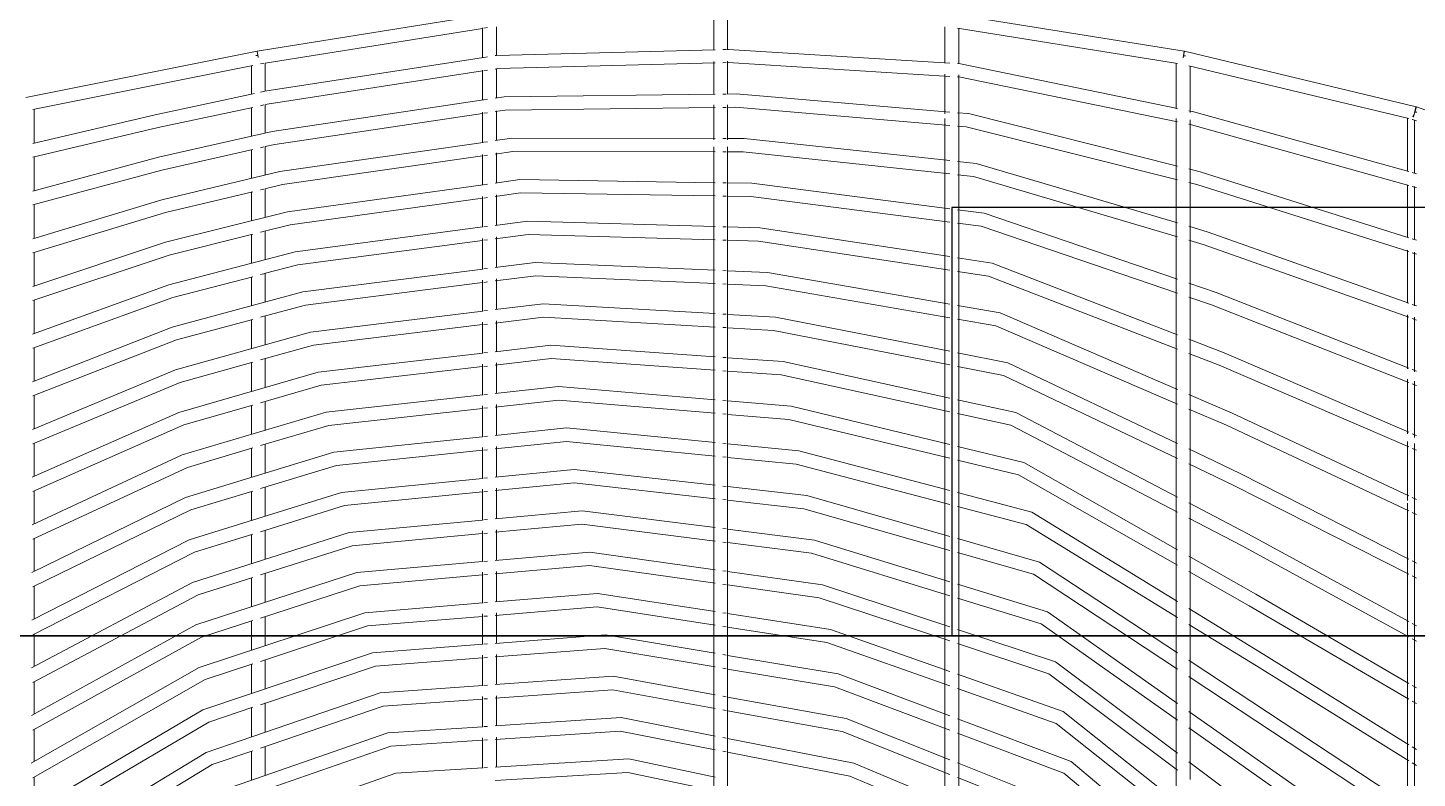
# Model space of a CAD drawing. Header units: millimetres. Extents: x 886808 to 1650903, y -1008069 to 230892.
# Drawn here: x 1043488 to 1046493, y -400090 to -398468 of the extents above; entities that cross this region are included whole.
import ezdxf

# ---------------------------------------------------------------- set-up
doc = ezdxf.new("R2010")
doc.units = ezdxf.units.MM
doc.layers.get('0').update_dxf_attribs({"lineweight": 0})
doc.layers.add('A-Wall', color=113, linetype='Continuous', lineweight=30)
doc.layers.add('A_Dim', color=8, linetype='Continuous', lineweight=5)

# ---------------------------------------------------------------- blocks, each defined once
blk = doc.blocks.new('A$C41046D4A')
at = {"transparency": 33554636}
for p, q in [((3312.7, 6663.9), (3812.7, 6743.9)), ((4300, 6734.9), (4300, 6666.8)), ((4330, 6667.6), (4330, 6735.4)), ((4817.3, 6743.9), (5317.3, 6663.9)), ((3329.8, 6637.7), (3800, 6712.9)), ((3800, 6649.8), (3800, 6713.9)), ((3802.9, 6713.4), (3810.4, 6714.6)), ((3830, 6654.5), (3830, 6716.1)), ((4800, 6638.4), (4800, 6716.1)), ((4827.1, 6713.4), (5302.9, 6637.3)), ((4830, 6712.9), (4830, 6713.5)), ((4830, 6636.6), (4830, 6712.9)), ((2812.2, 6563.8), (3312.2, 6663.8)), ((3310, 6654.1), (3310.4, 6654.1)), ((3310.4, 6654.1), (3314.3, 6654.1)), ((3312.2, 6663.8), (3312.5, 6663.8)), ((3312.2, 6663.8), (3314.1, 6654.1)), ((3312.5, 6663.8), (3312.7, 6663.9)), ((3312.7, 6663.9), (3314.3, 6654.1)), ((3314.3, 6654.1), (3314.6, 6651.9)), ((3314.6, 6651.6), (3314.6, 6651.9)), ((3314.6, 6651.6), (3315, 6649.8)), ((3328.9, 6577), (3802.3, 6650.2)), ((3802.9, 6650.3), (3810.4, 6651.4)), ((3827.1, 6654), (3830.2, 6654.5)), ((3830.2, 6654.5), (4302.9, 6666.8)), ((4300, 6641.2), (4300, 6570.6)), ((4319.6, 6667.3), (4327.1, 6667.5)), ((4328.4, 6667.5), (4331.8, 6667.6)), ((4330, 6570.9), (4330, 6641.9)), ((4331.8, 6667.6), (4810.4, 6637.8)), ((5315, 6649.8), (5314.9, 6649.3)), ((5315.6, 6653.4), (5315, 6649.8)), ((5315.9, 6653.4), (5315, 6649.8)), ((5317.3, 6663.9), (5315.6, 6653.4)), ((5315.6, 6653.4), (5315.9, 6653.4)), ((5318.3, 6663.6), (5315.9, 6653.4)), ((5315.9, 6653.4), (5319.6, 6653.4)), ((5317.3, 6663.9), (5317.8, 6663.8)), ((5317.8, 6663.8), (5318.3, 6663.6)), ((5318.3, 6663.6), (5819.1, 6543.5)), ((5319.6, 6653.4), (5320.1, 6653.3)), ((2827.1, 6537.7), (3302.9, 6632.8)), ((3300, 6632.2), (3300, 6632.8)), ((3300, 6632.2), (3300, 6570.9)), ((3319.6, 6636.1), (3327.1, 6637.3)), ((3330, 6577.2), (3330, 6637.7)), ((3334.1, 6548.9), (3800, 6620.9)), ((3800, 6558), (3800, 6622.7)), ((3802.9, 6621.3), (3810.4, 6622.5)), ((3827.1, 6625.1), (3832.8, 6625.9)), ((3830, 6625.5), (3830, 6626.3)), ((3830, 6562.5), (3830, 6625.5)), ((3832.8, 6625.9), (4302.9, 6638.2)), ((4319.6, 6638.7), (4327.1, 6638.9)), ((4330, 6638.9), (4331.2, 6639)), ((4331.2, 6639), (4810.4, 6609.1)), ((4800, 6609.8), (4800, 6614.3)), ((4827.1, 6636.8), (4833.5, 6636.4)), ((4830, 6607.9), (4830, 6612.9)), ((4833.5, 6636.4), (5302.9, 6540)), ((5300, 6637.7), (5300, 6540.6)), ((5327.1, 6632.2), (5802.9, 6518)), ((5330, 6631.5), (5330, 6631.6)), ((5330, 6631.5), (5330, 6534.5)), ((4800, 6533), (4800, 6609.8)), ((4827.1, 6608.1), (4829.6, 6607.9)), ((4829.6, 6607.9), (5302.9, 6510.8)), ((4830, 3950.4), (4830, 6607.9)), ((3092.1, 6526.4), (3306.6, 6572.3)), ((3319.6, 6575.1), (3328.9, 6577)), ((3345.3, 6490.3), (3801.9, 6558.3)), ((3802.9, 6558.4), (3810.4, 6559.6)), ((3827.1, 6562), (3846.9, 6565)), ((3846.9, 6565), (4302.9, 6570.6)), ((4319.6, 6570.8), (4327.1, 6570.9)), ((4329.7, 6570.9), (4348.6, 6571.2)), ((4348.6, 6571.2), (4810.4, 6532.1)), ((2827.1, 6463.9), (3092.1, 6526.4)), ((2830, 6464.6), (2830, 6538.2)), ((3098.5, 6498.5), (3302.9, 6542.2)), ((3300, 6541.6), (3300, 6541.7)), ((3300, 6541.6), (3300, 6480)), ((3319.6, 6545.8), (3327.1, 6547.4)), ((3330, 6548), (3334.1, 6548.9)), ((3330, 6548), (3330, 6548.1)), ((3330, 6486.8), (3330, 6548)), ((3350.7, 6462.1), (3800, 6529)), ((3800, 6466.4), (3800, 6531.7)), ((3802.9, 6529.5), (3810.4, 6530.6)), ((3827.1, 6533.1), (3849.2, 6536.4)), ((3830, 6533.5), (3830, 6535.1)), ((3830, 6470.7), (3830, 6533.5)), ((3849.2, 6536.4), (4302.9, 6541.9)), ((4300, 6541.9), (4300, 6547.4)), ((4300, 6541.9), (4300, 6474.8)), ((4319.6, 6542.1), (4327.1, 6542.2)), ((4330, 6471.9), (4330, 6547.8)), ((4330, 6542.3), (4347.5, 6542.5)), ((4347.5, 6542.5), (4810.4, 6503.3)), ((4800, 6528.1), (4800, 6533)), ((4827.1, 6530.7), (4850.6, 6528.7)), ((4850.6, 6528.7), (5302.9, 6415.4)), ((5300, 6538.8), (5300, 6540.6)), ((5327.1, 6535.1), (5335, 6533.4)), ((5330, 6530.8), (5330, 6534.5)), ((5335, 6533.4), (5802.9, 6403.3)), ((5815, 6529.8), (5812, 6521.5)), ((5815, 6529.8), (5812.9, 6521.2)), ((5818.3, 6543.6), (5815, 6529.8)), ((5819.8, 6543.2), (5815, 6529.8)), ((5816.8, 6532.2), (5819.6, 6532.2)), ((5819.1, 6543.5), (5819.8, 6543.2)), ((5819.6, 6532.2), (5820.1, 6532.1)), ((5819.8, 6543.2), (6319.8, 6363.2)), ((2827.1, 6434.5), (3098.5, 6498.5)), ((3099.4, 6434.5), (3345.3, 6490.3)), ((4800, 6504.2), (4800, 6518)), ((4800, 4142.3), (4800, 6504.2)), ((4827.1, 6501.9), (4845.7, 6500.4)), ((4845.7, 6500.4), (5302.9, 6385.9)), ((5300, 6511.4), (5300, 6518.1)), ((5300, 6511.4), (5300, 6416.2)), ((5327.1, 6505.8), (5328.2, 6505.6)), ((5328.2, 6505.6), (5802.9, 6373.6)), ((5330, 6505.1), (5330, 6515.4)), ((5330, 6505.1), (5330, 6408.7)), ((5800, 6404.1), (5800, 6518.7)), ((5810.4, 6516.2), (5810.9, 6516.1)), ((5810.9, 6516.1), (5819.6, 6512.9)), ((5815, 6399.9), (5815, 6514.6)), ((5815, 6399.9), (5815, 6514.6)), ((3330, 6457.4), (3350.7, 6462.1)), ((3361.8, 6403.6), (3801.5, 6466.6)), ((3802.9, 6466.8), (3810.4, 6467.9)), ((3827.1, 6470.3), (3863.6, 6475.5)), ((3863.6, 6475.5), (4302.9, 6474.8)), ((4300, 6472.3), (4300, 6474.8)), ((4319.6, 6474.8), (4327.1, 6474.8)), ((4330, 6474.8), (4365.5, 6474.7)), ((4365.5, 6474.7), (4810.4, 6427.2)), ((2827.1, 6361.1), (3099.4, 6434.5)), ((2830, 6435.2), (2830, 6435.3)), ((2830, 6361.8), (2830, 6435.2)), ((3106.6, 6406.7), (3302.9, 6451.3)), ((3300, 6450.7), (3300, 6388.8)), ((3319.6, 6455.1), (3327.1, 6456.8)), ((3330, 6457.4), (3330, 6457.6)), ((3330, 6395.9), (3330, 6457.4)), ((3367.4, 6375.3), (3800, 6437.4)), ((3800, 6375), (3800, 6440.7)), ((3802.9, 6437.8), (3810.4, 6438.9)), ((3827.1, 6441.3), (3865.6, 6446.8)), ((3830, 6441.7), (3830, 6444.1)), ((3830, 6379.1), (3830, 6441.7)), ((3865.6, 6446.8), (4302.9, 6446.1)), ((4300, 6446.1), (4300, 6456.7)), ((4300, 6446.1), (4300, 6379.6)), ((4319.6, 6446.1), (4327.1, 6446.1)), ((4330, 4305), (4330, 6457.1)), ((4330, 6446.1), (4363.8, 6446)), ((4363.8, 6446), (4810.4, 6398.3)), ((2827.1, 6331.4), (3106.6, 6406.7)), ((3106.7, 6342.6), (3361.8, 6403.6)), ((4827.1, 6425.4), (4867.7, 6421.1)), ((4867.7, 6421.1), (5302.9, 6292.4)), ((5300, 6386.6), (5300, 6416.2)), ((5327.1, 6409.4), (5352.2, 6403.1)), ((5330, 6379.1), (5330, 6408.7)), ((5352.2, 6403.1), (5802.9, 6260.6)), ((5810.4, 6401.2), (5819.6, 6398.7)), ((3329.4, 6366.3), (3367.4, 6375.3)), ((3378.3, 6316.8), (3801.2, 6375.1)), ((3802.9, 6375.4), (3810.4, 6376.4)), ((3827.1, 6378.7), (3880.4, 6386)), ((3880.4, 6386), (4302.9, 6379.5)), ((4300, 6379.6), (4300, 5363)), ((4319.6, 6379.3), (4327.1, 6379.2)), ((4330, 6379.1), (4382.4, 6378.3)), ((4382.4, 6378.3), (4810.4, 6323)), ((4827.1, 6396.5), (4861.8, 6392.8)), ((4861.8, 6392.8), (5302.9, 6262.4)), ((5300, 6386.6), (5300, 6293.2)), ((5327.1, 6379.8), (5344.3, 6375.5)), ((5330, 6379.1), (5330, 6284.4)), ((5344.3, 6375.5), (5802.9, 6230.5)), ((5800, 6374.4), (5800, 6374.6)), ((5800, 6261.5), (5800, 6374.4)), ((5810.4, 6371.5), (5819.6, 6368.9)), ((5815, 6256.7), (5815, 6370.9)), ((5815, 6256.7), (5815, 6370.3)), ((2827.1, 6258.2), (3106.7, 6342.6)), ((3114.5, 6314.9), (3302.9, 6359.9)), ((3300, 6359.4), (3300, 6297.2)), ((3319.6, 6363.9), (3327.1, 6365.7)), ((3330, 6366.4), (3330, 6366.6)), ((3330, 6304.7), (3330, 6366.4)), ((3384, 6288.6), (3800, 6345.9)), ((3800, 6283.7), (3800, 6349.9)), ((3802.9, 6346.3), (3810.4, 6347.4)), ((3827.1, 6349.7), (3882.1, 6357.3)), ((3830, 6350.1), (3830, 6353.1)), ((3830, 6287.7), (3830, 6350.1)), ((3882.1, 6357.3), (4302.9, 6350.8)), ((4319.6, 6350.5), (4327.1, 6350.4)), ((4330, 6350.4), (4380.1, 6349.6)), ((4380.1, 6349.6), (4810.4, 6294)), ((2827.1, 6228.2), (3114.5, 6314.9)), ((2830, 6259.1), (2830, 6332.3)), ((3114, 6250.7), (3378.3, 6316.8)), ((4827.1, 6320.9), (4884.8, 6313.4)), ((4884.8, 6313.4), (5302.9, 6170.9)), ((3328.7, 6274.7), (3384, 6288.6)), ((3394.9, 6230.1), (3800.9, 6283.9)), ((3802.9, 6284.1), (3810.4, 6285.1)), ((3827.1, 6287.3), (3897.1, 6296.6)), ((3897.1, 6296.6), (4302.9, 6284.7)), ((4319.6, 6284.2), (4327.1, 6284)), ((4330, 6283.9), (4399.3, 6281.9)), ((4399.3, 6281.9), (4810.4, 6219.6)), ((4827.1, 6291.8), (4877.9, 6285.3)), ((4877.9, 6285.3), (5302.9, 6140.4)), ((5300, 6263.2), (5300, 6293.2)), ((5327.1, 6285.2), (5369.4, 6272.7)), ((5330, 6254.4), (5330, 6284.4)), ((2827.1, 6155.3), (3114, 6250.7)), ((3122.5, 6223.1), (3302.9, 6268.3)), ((3300, 6267.6), (3300, 6205.4)), ((3319.6, 6272.5), (3327.1, 6274.3)), ((3330, 6213.2), (3330, 6275.1)), ((3400.7, 6201.8), (3800, 6254.7)), ((3800, 6192.7), (3800, 6259.1)), ((3802.9, 6255.1), (3810.4, 6256.1)), ((3827.1, 6258.3), (3898.5, 6267.7)), ((3830, 6258.7), (3830, 6262.2)), ((3830, 6196.5), (3830, 6258.7)), ((3898.5, 6267.7), (4302.9, 6255.9)), ((4319.6, 6255.4), (4327.1, 6255.2)), ((4330, 6255.1), (4396.5, 6253.2)), ((4396.5, 6253.2), (4810.4, 6190.5)), ((5300, 6263.2), (5300, 6171.9)), ((5327.1, 6255.2), (5360.4, 6245.4)), ((5330, 6254.4), (5330, 6161.6)), ((5369.4, 6272.7), (5802.9, 6119.1)), ((5810.4, 6258.2), (5819.6, 6255.3)), ((2827.1, 6125), (3122.5, 6223.1)), ((2830, 6229.1), (2830, 6229.2)), ((2830, 6156.3), (2830, 6229.1)), ((3121.3, 6158.8), (3394.9, 6230.1)), ((5360.4, 6245.4), (5802.9, 6088.6)), ((5800, 6231.4), (5800, 6233.5)), ((5800, 6120.1), (5800, 6231.4)), ((5810.4, 6228.1), (5819.6, 6225.2)), ((5815, 6226.6), (5815, 6229.4)), ((5815, 6113.2), (5815, 6229.4)), ((5815, 6114.8), (5815, 6226.6)), ((3328, 6182.9), (3400.7, 6201.8)), ((3411.5, 6143.4), (3800.7, 6192.8)), ((3802.9, 6193.1), (3810.4, 6194)), ((3827.1, 6196.1), (3913.9, 6207.1)), ((3913.9, 6207.1), (4302.9, 6190.4)), ((4827.1, 6217.1), (4901.9, 6205.8)), ((4901.9, 6205.8), (5302.9, 6050.9)), ((3130.4, 6131.3), (3302.9, 6176.3)), ((3300, 6175.6), (3300, 6113.3)), ((3319.6, 6180.7), (3327.1, 6182.7)), ((3330, 6121.4), (3330, 6183.4)), ((3417.4, 6115.1), (3800, 6163.6)), ((3800, 6101.8), (3800, 6168.5)), ((3802.9, 6164), (3810.4, 6164.9)), ((3827.1, 6167.1), (3915, 6178.2)), ((3830, 6167.4), (3830, 6171.5)), ((3830, 6105.5), (3830, 6167.4)), ((3915, 6178.2), (4302.9, 6161.5)), ((4319.6, 6189.6), (4327.1, 6189.3)), ((4319.6, 6160.8), (4327.1, 6160.4)), ((4330, 6189.2), (4416.2, 6185.5)), ((4330, 6160.3), (4412.9, 6156.8)), ((4416.2, 6185.5), (4810.4, 6117)), ((4827.1, 6187.9), (4894.1, 6177.8)), ((4894.1, 6177.8), (5302.9, 6019.9)), ((5300, 6171.9), (5300, 5148.6)), ((5327.1, 6162.6), (5386.6, 6142.3)), ((5330, 6161.6), (5330, 5126.1)), ((2826.9, 6052.4), (3121.3, 6158.8)), ((2827.1, 6021.8), (3130.4, 6131.3)), ((3128.6, 6066.9), (3411.5, 6143.4)), ((4412.9, 6156.8), (4810.4, 6087.7)), ((5327.1, 6132.1), (5376.5, 6115.3)), ((5386.6, 6142.3), (5802.9, 5978.9)), ((2830, 6053.5), (2830, 6126.3)), ((3327.4, 6090.8), (3417.4, 6115.1)), ((3428.1, 6056.7), (3800.5, 6101.9)), ((3802.9, 6102.2), (3810.4, 6103.1)), ((3827.1, 6105.1), (3930.7, 6117.7)), ((3930.7, 6117.7), (4302.9, 6096.5)), ((4827.1, 6114.1), (4919, 6098.1)), ((5376.5, 6115.3), (5802.9, 5947.9)), ((5800, 6119.3), (5800, 6120.1)), ((5810.4, 6116.4), (5819.6, 6113.2)), ((5815, 6113.2), (5815, 6114.8)), ((3138.2, 6039.6), (3302.9, 6084.1)), ((3300, 6083.7), (3300, 6020.9)), ((3319.6, 6088.7), (3327.1, 6090.7)), ((3330, 6091.5), (3330, 6091.8)), ((3330, 6029.3), (3330, 6091.5)), ((3434.1, 6028.4), (3800, 6072.8)), ((3800, 6011.2), (3800, 6078)), ((3802.9, 6073.1), (3810.4, 6074)), ((3827.1, 6076.1), (3931.6, 6088.7)), ((3830, 6076.4), (3830, 6080.8)), ((3830, 6014.7), (3830, 6076.4)), ((3931.6, 6088.7), (4302.9, 6067.6)), ((4319.6, 6095.5), (4327.1, 6095.1)), ((4330, 6094.9), (4433.2, 6089.1)), ((4433.2, 6089.1), (4810.4, 6015.1)), ((4827.1, 6084.8), (4910.3, 6070.3)), ((4910.3, 6070.3), (5302.9, 5900.9)), ((4919, 6098.1), (5302.9, 5932.5)), ((5800, 6089.6), (5800, 6093.7)), ((5800, 5980), (5800, 6089.6)), ((5810.4, 6085.9), (5819.6, 6082.6)), ((5815, 6084.3), (5815, 6089)), ((5815, 5970.5), (5815, 6089)), ((5815, 5974.2), (5815, 6084.3)), ((2826.6, 5949.4), (3128.6, 6066.9)), ((2827.1, 5918.6), (3138.2, 6039.6)), ((3135.9, 5975), (3428.1, 6056.7)), ((4319.6, 6066.6), (4327.1, 6066.2)), ((4330, 6066), (4429.2, 6060.4)), ((4429.2, 6060.4), (4810.4, 5985.6)), ((5327.1, 6041.5), (5403.8, 6011.9)), ((2830, 6022.8), (2830, 6023.1)), ((2830, 5950.7), (2830, 6022.8)), ((3319.6, 5996.4), (3434.1, 6028.4)), ((3444.8, 5970.1), (3800.4, 6011.2)), ((3802.9, 6011.5), (3810.4, 6012.4)), ((3827.1, 6014.3), (3947.6, 6028.3)), ((3947.6, 6028.3), (4302.9, 6003.1)), ((4827.1, 6011.8), (4936.1, 5990.4)), ((5327.1, 6010.5), (5392.6, 5985.2)), ((5403.8, 6011.9), (5802.9, 5840)), ((3146, 5947.8), (3302.9, 5991.7)), ((3300, 5990.9), (3300, 5928.3)), ((3330, 5937), (3330, 5999.3)), ((3450.8, 5941.7), (3800, 5982.1)), ((3800, 5920.7), (3800, 5987.6)), ((3802.9, 5982.4), (3810.4, 5983.3)), ((3827.1, 5985.2), (3948.1, 5999.2)), ((3830, 5985.6), (3830, 5990.3)), ((3830, 5924), (3830, 5985.6)), ((3948.1, 5999.2), (4302.9, 5974.1)), ((4319.6, 6001.9), (4327.1, 6001.4)), ((4330, 6001.2), (4450.1, 5992.7)), ((4450.1, 5992.7), (4810.4, 5914)), ((4827.1, 5982.3), (4926.5, 5962.8)), ((4936.1, 5990.4), (5302.9, 5815.5)), ((5392.6, 5985.2), (5802.9, 5808.5)), ((5800, 5977.2), (5800, 5980)), ((2826.4, 5846.4), (3135.9, 5975)), ((3143.3, 5883.1), (3444.8, 5970.1)), ((4319.6, 5972.9), (4327.1, 5972.4)), ((4330, 5972.2), (4445.7, 5964)), ((4445.7, 5964), (4810.4, 5884.3)), ((4926.5, 5962.8), (5302.9, 5783.4)), ((5800, 5949), (5800, 5955)), ((5810.4, 5976), (5819.6, 5972.3)), ((5815, 5970.5), (5815, 5974.2)), ((5815, 5943.2), (5815, 5950.4)), ((5815, 5829), (5815, 5950.4)), ((2827.1, 5815.4), (3146, 5947.8)), ((2830, 5919.7), (2830, 5920)), ((2830, 5847.9), (2830, 5919.7)), ((3319.6, 5903.9), (3450.8, 5941.7)), ((3461.5, 5883.4), (3800.3, 5920.7)), ((3802.9, 5921), (3810.4, 5921.9)), ((3827.1, 5923.7), (3964.4, 5938.8)), ((3964.4, 5938.8), (4302.9, 5910.2)), ((5327.1, 5922), (5420.9, 5881.5)), ((5800, 5841.3), (5800, 5949)), ((5810.4, 5945), (5819.6, 5941.3)), ((5815, 5834.8), (5815, 5943.2)), ((3153.8, 5856.1), (3302.9, 5899)), ((3300, 5898.2), (3300, 5835.6)), ((3330, 5844.4), (3330, 5906.9)), ((3467.6, 5855), (3800, 5891.6)), ((3800, 5830.4), (3800, 5897.3)), ((3802.9, 5891.9), (3810.4, 5892.8)), ((3827.1, 5894.6), (3964.7, 5909.8)), ((3830, 5894.9), (3830, 5899.9)), ((3830, 5833.6), (3830, 5894.9)), ((3964.7, 5909.8), (4302.9, 5881.1)), ((4319.6, 5908.7), (4327.1, 5908.1)), ((4330, 5907.9), (4467.1, 5896.2)), ((4467.1, 5896.2), (4810.4, 5813.6)), ((4827.1, 5910.3), (4953.3, 5882.7)), ((5327.1, 5890.4), (5408.8, 5855.2)), ((2826.1, 5743.4), (3143.3, 5883.1)), ((3150.6, 5791.3), (3461.5, 5883.4)), ((4319.6, 5879.7), (4327.1, 5879.1)), ((4330, 5878.8), (4462.1, 5867.6)), ((4462.1, 5867.6), (4810.4, 5783.8)), ((4827.1, 5880.7), (4942.7, 5855.4)), ((4953.3, 5882.7), (5302.9, 5700.2)), ((5420.9, 5881.5), (5802.9, 5702.4)), ((2827.1, 5712.2), (3153.8, 5856.1)), ((3319.6, 5811.2), (3467.6, 5855)), ((3478.2, 5796.8), (3800.2, 5830.5)), ((3802.9, 5830.7), (3810.4, 5831.5)), ((3827.1, 5833.3), (3981.3, 5849.4)), ((3981.3, 5849.4), (4302.9, 5817.7)), ((4942.7, 5855.4), (5302.9, 5667.4)), ((5408.8, 5855.2), (5802.9, 5670.4)), ((5800, 5836.6), (5800, 5841.3)), ((5810.4, 5836.8), (5819.6, 5832.8)), ((5815, 5829), (5815, 5834.8)), ((2830, 5816.6), (2830, 5816.9)), ((2830, 5745.2), (2830, 5816.6)), ((3161.6, 5764.3), (3302.9, 5806.2)), ((3300, 5805.3), (3300, 5742.6)), ((3330, 5751.7), (3330, 5814.2)), ((3484.3, 5768.3), (3800, 5801.4)), ((3800, 5740.4), (3800, 5807.2)), ((3802.9, 5801.7), (3810.4, 5802.4)), ((3827.1, 5804.2), (3981.2, 5820.3)), ((3830, 5804.5), (3830, 5809.6)), ((3830, 5743.3), (3830, 5804.5)), ((3981.2, 5820.3), (4302.9, 5788.6)), ((4319.6, 5816.1), (4327.1, 5815.3)), ((4330, 5815), (4484.1, 5799.8)), ((4484.1, 5799.8), (4810.4, 5714)), ((4827.1, 5809.6), (4970.4, 5775.1)), ((5327.1, 5804), (5438.1, 5751.1)), ((5800, 5809.8), (5800, 5819.9)), ((5800, 5703.8), (5800, 5809.8)), ((5810.4, 5805.3), (5819.6, 5801.3)), ((5815, 5803.3), (5815, 5816)), ((5815, 3309.6), (5815, 5816)), ((5815, 5559.9), (5815, 5803.3)), ((2825.8, 5640.4), (3150.6, 5791.3)), ((3157.9, 5699.4), (3478.2, 5796.8)), ((4319.6, 5787), (4327.1, 5786.2)), ((4330, 5785.9), (4478.5, 5771.3)), ((4478.5, 5771.3), (4810.4, 5684)), ((4827.1, 5779.7), (4959, 5748)), ((4970.4, 5775.1), (5302.9, 5586.4)), ((5327.1, 5771.8), (5425, 5725.1)), ((2827.1, 5609), (3161.6, 5764.3)), ((3319.6, 5718.3), (3484.3, 5768.3)), ((3494.9, 5710.1), (3800.2, 5740.4)), ((3802.9, 5740.6), (3810.4, 5741.4)), ((3827.1, 5743), (3998.2, 5760)), ((3998.2, 5760), (4302.9, 5725.7)), ((4959, 5748), (5302.9, 5552.8)), ((5438.1, 5751.1), (5802.9, 5566.1)), ((2830, 5713.4), (2830, 5713.8)), ((2830, 5642.4), (2830, 5713.4)), ((3165.3, 5607.6), (3494.9, 5710.1)), ((3169.4, 5672.6), (3302.9, 5713.2)), ((3300, 5712.3), (3300, 5649.5)), ((3330, 5658.8), (3330, 5721.4)), ((3501.1, 5681.6), (3800, 5711.3)), ((3800, 5650.5), (3800, 5717.2)), ((3802.9, 5711.6), (3810.4, 5712.3)), ((3827.1, 5714), (3997.8, 5730.9)), ((3830, 5714.2), (3830, 5719.4)), ((3830, 5653.3), (3830, 5714.2)), ((3997.8, 5730.9), (4302.9, 5696.6)), ((4319.6, 5723.8), (4327.1, 5723)), ((4330, 5722.7), (4501.1, 5703.4)), ((4827.1, 5709.6), (4987.5, 5667.4)), ((5425, 5725.1), (5802.9, 5533.5)), ((2825.4, 5537.4), (3157.9, 5699.4)), ((3319.6, 5625.2), (3501.1, 5681.6)), ((4319.6, 5694.7), (4327.1, 5693.8)), ((4330, 5693.5), (4495, 5675)), ((4501.1, 5703.4), (4810.4, 5615.1)), ((4827.1, 5679.6), (4975.3, 5640.6)), ((5327.1, 5687.5), (5455.2, 5620.7)), ((5800, 5692.8), (5800, 5703.8)), ((5800, 5671.7), (5800, 5686.8)), ((5810.4, 5698.9), (5819.6, 5694.6)), ((2827.1, 5505.8), (3169.4, 5672.6)), ((3511.6, 5623.5), (3800.2, 5650.5)), ((3802.9, 5650.7), (3810.4, 5651.4)), ((3827.1, 5653), (4015.1, 5670.6)), ((4015.1, 5670.6), (4302.9, 5634.2)), ((4495, 5675), (4810.4, 5584.9)), ((4987.5, 5667.4), (5302.9, 5474.1)), ((5327.1, 5654.7), (5441.2, 5595.1)), ((5800, 3563.1), (5800, 5671.7)), ((5810.4, 5666.9), (5819.6, 5662.5)), ((3172.7, 5515.7), (3511.6, 5623.5)), ((3177.1, 5580.8), (3302.9, 5620)), ((3300, 5619.1), (3300, 5556.2)), ((3330, 5565.7), (3330, 5628.4)), ((3517.8, 5595), (3800, 5621.4)), ((3800, 5560.8), (3800, 5627.3)), ((3802.9, 5621.6), (3810.4, 5622.3)), ((3827.1, 5623.9), (4014.4, 5641.4)), ((3830, 5624.2), (3830, 5629.4)), ((3830, 5563.4), (3830, 5624.2)), ((4014.4, 5641.4), (4302.9, 5605)), ((4319.6, 5632.1), (4327.1, 5631.2)), ((4330, 5630.8), (4518.1, 5607)), ((4975.3, 5640.6), (5302.9, 5439.8)), ((5455.2, 5620.7), (5802.9, 5431.1)), ((2825.1, 5434.3), (3165.3, 5607.6)), ((2830, 5610.3), (2830, 5610.7)), ((2830, 5539.6), (2830, 5610.3)), ((3319.6, 5532), (3517.8, 5595)), ((4319.6, 5602.9), (4327.1, 5601.9)), ((4330, 5601.6), (4511.5, 5578.6)), ((4518.1, 5607), (4810.4, 5517)), ((4827.1, 5610.3), (5004.6, 5559.7)), ((5441.2, 5595.1), (5802.9, 5397.9)), ((2827.1, 5402.6), (3177.1, 5580.8)), ((3528.3, 5536.8), (3800.2, 5560.8)), ((3802.9, 5561), (3810.4, 5561.7)), ((3827.1, 5563.1), (4031.9, 5581.2)), ((4031.9, 5581.2), (4302.9, 5543.2)), ((4511.5, 5578.6), (4810.4, 5486.6)), ((4827.1, 5580.1), (4991.6, 5533.2)), ((5004.6, 5559.7), (5302.9, 5363.3)), ((5327.1, 5572.6), (5472.3, 5490.2)), ((5810.4, 5562.3), (5819.6, 5557.6)), ((5815, 5527.4), (5815, 5559.9)), ((3180, 5423.9), (3528.3, 5536.8)), ((3330, 5472.5), (3330, 5535.3)), ((3534.6, 5508.3), (3800, 5531.7)), ((3800, 5471.2), (3800, 5537.5)), ((3802.9, 5531.9), (3810.4, 5532.6)), ((3827.1, 5534.1), (4031, 5552)), ((3830, 5534.3), (3830, 5539.5)), ((3830, 5473.7), (3830, 5534.3)), ((4031, 5552), (4302.9, 5513.9)), ((4319.6, 5540.8), (4327.1, 5539.8)), ((4330, 5539.4), (4535.1, 5510.6)), ((4991.6, 5533.2), (5302.9, 5328.3)), ((5327.1, 5539.1), (5457.5, 5465.1)), ((5810.4, 5529.7), (5819.6, 5525)), ((2824.8, 5331.2), (3172.7, 5515.7)), ((2830, 5507.2), (2830, 5507.6)), ((2830, 5436.8), (2830, 5507.2)), ((3184.8, 5489.1), (3302.9, 5526.6)), ((3300, 5525.7), (3300, 5462.8)), ((3319.6, 5438.6), (3534.6, 5508.3)), ((4319.6, 5511.5), (4327.1, 5510.5)), ((4330, 5510.1), (4527.9, 5482.3)), ((4535.1, 5510.6), (4810.4, 5419.7)), ((4827.1, 5511.9), (5021.7, 5452)), ((5815, 5424.4), (5815, 5528)), ((5815, 5424.4), (5815, 5527.4)), ((2827.1, 5299.4), (3184.8, 5489.1)), ((3545.1, 5450.2), (3800.3, 5471.3)), ((3802.9, 5471.5), (3810.4, 5472.1)), ((3827.1, 5473.5), (4048.8, 5491.8)), ((4048.8, 5491.8), (4302.9, 5452.6)), ((4527.9, 5482.3), (4810.4, 5389.1)), ((4827.1, 5481.5), (5008, 5425.8)), ((5472.3, 5490.2), (5802.9, 5297.3)), ((3187.4, 5332), (3545.1, 5450.2)), ((3330, 5379.1), (3330, 5441.9)), ((3551.4, 5421.6), (3800, 5442.2)), ((3800, 5381.9), (3800, 5447.8)), ((3802.9, 5442.4), (3810.4, 5443)), ((3827.1, 5444.4), (4047.6, 5462.6)), ((3830, 5444.6), (3830, 5449.7)), ((3830, 5384.2), (3830, 5444.6)), ((4047.6, 5462.6), (4302.9, 5423.3)), ((4319.6, 5450), (4327.1, 5448.9)), ((4330, 5448.4), (4552.1, 5414.2)), ((5021.7, 5452), (5302.9, 5254.1)), ((5327.1, 5459.2), (5489.4, 5359.8)), ((5457.5, 5465.1), (5802.9, 5263.5)), ((2824.4, 5228.1), (3180, 5423.9)), ((3192.5, 5397.4), (3302.9, 5433.1)), ((3300, 5432.2), (3300, 5369.2)), ((3319.6, 5345.1), (3551.4, 5421.6)), ((4319.6, 5420.7), (4327.1, 5419.5)), ((4330, 5419.1), (4544.4, 5386)), ((4552.1, 5414.2), (4810.4, 5323.1)), ((4827.1, 5414.2), (5038.7, 5344.3)), ((5008, 5425.8), (5302.9, 5218.3)), ((5327.1, 5424.9), (5473.7, 5335.1)), ((5810.4, 5427), (5819.6, 5421.9)), ((5815, 5391.3), (5815, 5424.4)), ((2827.1, 5196.2), (3192.5, 5397.4)), ((2830, 5404), (2830, 5404.5)), ((2830, 5334), (2830, 5404)), ((3561.8, 5363.6), (3800.3, 5381.9)), ((3802.9, 5382.1), (3810.4, 5382.7)), ((3827.1, 5384), (4065.7, 5402.4)), ((4065.7, 5402.4), (4302.9, 5362.5)), ((4544.4, 5386), (4810.4, 5292.3)), ((4827.1, 5383.5), (5024.4, 5318.4)), ((5810.4, 5393.8), (5819.6, 5388.8)), ((5815, 3898.8), (5815, 5392)), ((5815, 5290.2), (5815, 5391.3)), ((3194.8, 5240.2), (3561.8, 5363.6)), ((3330, 5285.6), (3330, 5348.5)), ((3568.2, 5335), (3800, 5352.8)), ((3800, 5292.8), (3800, 5358.3)), ((3802.9, 5353), (3810.4, 5353.6)), ((3827.1, 5354.9), (4064.3, 5373.2)), ((3830, 5355.1), (3830, 5360.1)), ((3830, 5294.9), (3830, 5355.1)), ((4064.3, 5373.2), (4302.9, 5333.1)), ((4300, 5333.6), (4300, 5363)), ((4319.6, 5359.7), (4327.1, 5358.5)), ((4330, 5358), (4569.1, 5317.8)), ((5489.4, 5359.8), (5802.9, 5164.8)), ((2824.1, 5125), (3187.4, 5332)), ((3200.2, 5305.6), (3302.9, 5339.5)), ((3300, 5338.6), (3300, 5275.6)), ((3319.6, 5251.4), (3568.2, 5335)), ((4300, 5333.6), (4300, 5273.4)), ((4319.6, 5330.3), (4327.1, 5329)), ((4330, 5328.5), (4560.9, 5289.7)), ((5024.4, 5318.4), (5302.9, 5109.8)), ((5038.7, 5344.3), (5302.9, 5146.4)), ((5327.1, 5347.3), (5330, 5345.5)), ((5330, 5345.5), (5800, 5035.6)), ((5473.7, 5335.1), (5802.9, 5130.4)), ((2827.1, 5093.1), (3200.2, 5305.6)), ((2830, 5300.9), (2830, 5301.4)), ((2830, 5231.2), (2830, 5300.9)), ((3578.6, 5276.9), (3800.4, 5292.8)), ((3802.9, 5293), (3810.4, 5293.5)), ((3827.1, 5294.7), (4082.7, 5313)), ((4082.7, 5313), (4302.9, 5272.9)), ((4560.9, 5289.7), (4810.4, 5196.2)), ((4569.1, 5317.8), (4810.4, 5227.3)), ((4827.1, 5317.2), (5055.8, 5236.6)), ((5327.1, 5312.3), (5330, 5310.4)), ((5330, 5310.4), (5800, 5000.5)), ((5810.4, 5292.9), (5819.6, 5287.5)), ((3202.2, 5148.4), (3578.6, 5276.9)), ((3584.9, 5248.3), (3800, 5263.7)), ((3800, 5203.8), (3800, 5269)), ((3802.9, 5263.9), (3810.4, 5264.4)), ((3827.1, 5265.6), (4080.9, 5283.8)), ((3830, 5265.8), (3830, 5270.6)), ((3830, 5205.8), (3830, 5265.8)), ((4080.9, 5283.8), (4302.9, 5243.4)), ((4300, 5273.4), (4300, 4832.4)), ((4319.6, 5269.9), (4327.1, 5268.5)), ((4330, 5268), (4586.1, 5221.4)), ((4827.1, 5286.3), (5040.7, 5211)), ((5810.4, 5259.2), (5819.6, 5253.8)), ((2823.7, 5021.9), (3194.8, 5240.2)), ((3207.9, 5213.9), (3302.9, 5245.8)), ((3300, 5245.5), (3300, 5181.8)), ((3319.6, 5157.7), (3584.9, 5248.3)), ((3330, 5192), (3330, 5255.6)), ((4319.6, 5240.3), (4327.1, 5239)), ((4330, 5238.4), (4577.4, 5193.4)), ((5055.8, 5236.6), (5302.9, 5040.3)), ((5327.1, 5237), (5523.5, 5098.9)), ((2827.1, 4989.9), (3207.9, 5213.9)), ((2830, 5197.8), (2830, 5198.2)), ((3595.4, 5190.3), (3800.6, 5203.8)), ((3802.9, 5204), (3810.4, 5204.5)), ((3827.1, 5205.6), (4099.5, 5223.5)), ((4099.5, 5223.5), (4302.9, 5183.7)), ((4586.1, 5221.4), (4810.4, 5132.3)), ((4827.1, 5221), (5072.8, 5128.9)), ((5040.7, 5211), (5302.9, 5002.7)), ((5327.1, 5201.2), (5506.4, 5075.1)), ((2830, 5128.4), (2830, 5197.8)), ((3209.6, 5056.5), (3595.4, 5190.3)), ((3601.7, 5161.6), (3800, 5174.7)), ((3800, 5115), (3800, 5179.8)), ((3802.9, 5174.9), (3810.4, 5175.4)), ((3827.1, 5176.5), (4097.5, 5194.3)), ((3830, 5176.7), (3830, 5181.3)), ((3830, 5116.8), (3830, 5176.7)), ((4097.5, 5194.3), (4302.9, 5154.1)), ((4319.6, 5180.5), (4327.1, 5179)), ((4330, 5178.4), (4603.1, 5125)), ((4577.4, 5193.4), (4810.4, 5100.9)), ((4827.1, 5189.9), (5057.2, 5103.6)), ((2823.4, 4918.8), (3202.2, 5148.4)), ((3215.5, 5122.1), (3302.9, 5152)), ((3300, 5151), (3300, 5087.9)), ((3319.6, 5063.8), (3601.7, 5161.6)), ((3330, 5098.3), (3330, 5161.2)), ((4319.6, 5150.8), (4327.1, 5149.4)), ((4330, 5148.8), (4593.9, 5097.1)), ((5300, 5111.9), (5300, 5148.6)), ((5810.4, 5160.2), (5819.6, 5154.4)), ((2827.1, 4886.7), (3215.5, 5122.1)), ((3612.1, 5103.7), (3800.7, 5115.1)), ((3802.9, 5115.2), (3810.4, 5115.6)), ((3827.1, 5116.7), (4116.4, 5134.1)), ((4116.4, 5134.1), (4302.9, 5095)), ((4603.1, 5125), (4810.4, 5038)), ((4827.1, 5125.6), (5089.9, 5021.2)), ((5072.8, 5128.9), (5302.9, 4935.7)), ((5300, 5111.9), (5300, 5042.6)), ((5327.1, 5128.2), (5540.5, 4968.4)), ((5330, 5089.4), (5330, 5126.1)), ((5810.4, 5125.8), (5819.6, 5120)), ((2830, 5094.7), (2830, 5095.1)), ((2830, 5025.6), (2830, 5094.7)), ((3217, 4964.7), (3612.1, 5103.7)), ((3827.1, 5087.6), (4114.1, 5104.9)), ((4114.1, 5104.9), (4302.9, 5065.3)), ((4593.9, 5097.1), (4810.4, 5006.3)), ((4827.1, 5094.2), (5073.6, 4996.3)), ((5057.2, 5103.6), (5302.9, 4897.2)), ((5523.5, 5098.9), (5802.9, 4903.8))]:
    blk.add_line(p, q, dxfattribs=at)

msp = doc.modelspace()

# ---------------------------------------------------------------- linework, layer by layer
at = {"layer": 'A-Wall', "transparency": 33554636}
msp.add_line((1018491.4, -399782.5), (1048596.4, -399782.5), dxfattribs=at)
msp.add_lwpolyline([(1048596.4, -398857), (1045486.4, -398857), (1045486.4, -399782.5), (1048596.4, -399782.5)], close=True, dxfattribs=at)
msp.add_lwpolyline([(1048921.4, -403982.5), (1048921.4, -399782.5), (1027906.4, -399782.5)], dxfattribs=at)

# ---------------------------------------------------------------- block references
at = {"layer": 'A_Dim', "transparency": 33554636}
msp.add_blockref('A$C41046D4A', (1040671.4, -405182.5), dxfattribs=at)

doc.saveas('drawing.dxf')
